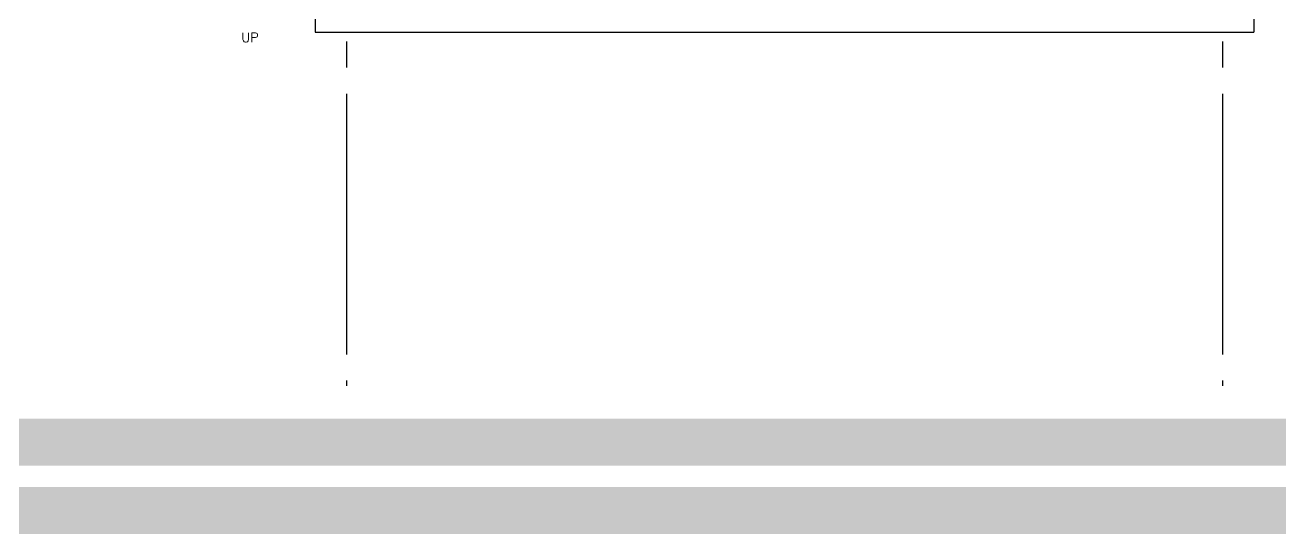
# Model space of a CAD drawing. Extents: x -3080 to 28500, y -1326 to 31609.
# Drawn here: x 6532 to 7735, y -862 to -374 of the extents above; entities that cross this region are included whole.
import ezdxf
from ezdxf.enums import TextEntityAlignment as Align

# ---------------------------------------------------------------- set-up
doc = ezdxf.new("R2010")
doc.units = 0
doc.header["$LTSCALE"] = 100
doc.linetypes.add('X-S-FAB-L05$0$COL-CEN-LIN', pattern=[3.25, 2.5, -0.25, 0.25, -0.25])
for name, color, linetype in [('0-xref', 8, 'Continuous'), ('188K-SM-07-F10-MECH-CR PIPE-Y2257103$0$00_AC_CHS_12℃', 4, 'Continuous'), ('188K-SM-07-F10-MECH-CR PIPE-Y2257103$0$00_AC_CHS_20℃', 3, 'Continuous'), ('X-S-FAB-L05$0$BLOCK', 8, 'Continuous'), ('X-S-FAB-L05$0$CCL', 8, 'X-S-FAB-L05$0$COL-CEN-LIN'), ('X-S-FAB-L05$0$TXT', 8, 'Continuous'), ('X-S-FAB-L05$0$WALL-RC', 8, 'Continuous')]:
    doc.layers.add(name, color=color, linetype=linetype)
doc.styles.add('X-S-FAB-L05$0$CHINA', font='simplex.shx', dxfattribs={"width": 0.75, "bigfont": 'chineset.shx'})

# ---------------------------------------------------------------- blocks, each defined once
blk = doc.blocks.new('X-S-FAB-L05$0$FAB2-L05')
at = {"layer": 'X-S-FAB-L05$0$CCL'}
for p, q in [((-19320, 11005), (-19320, 0)), ((-18480, 11005), (-18480, 0))]:
    blk.add_line(p, q, dxfattribs=at)
blk = doc.blocks.new('X-S-FAB-L05')
at = {"layer": 'X-S-FAB-L05$0$WALL-RC'}
for p, q in [((7710, -55), (7710, -381)), ((6810, -250), (6810, -381)), ((6810, -381), (7710, -381))]:
    blk.add_line(p, q, dxfattribs=at)
at = {"layer": 'X-S-FAB-L05$0$BLOCK'}
blk.add_blockref('X-S-FAB-L05$0$FAB2-L05', (26160, -720), dxfattribs=at)
at = {"layer": 'X-S-FAB-L05$0$TXT', "style": 'X-S-FAB-L05$0$CHINA'}
blk.add_text('UP', height=9, dxfattribs=at).set_placement((6747.5, -386, 0), align=Align.MIDDLE_CENTER)
blk = doc.blocks.new('188K-SM-07-F10-MECH-CR PIPE-Y2257103')
at = {"layer": '188K-SM-07-F10-MECH-CR PIPE-Y2257103$0$00_AC_CHS_12℃', "ltscale": 1000, "const_width": 45}
blk.add_lwpolyline([(2250.041, -268.966), (2358.989, -268.966), (2363.989, -273.966), (2363.989, -774.103), (12268.686, -774.103)], dxfattribs=at)
at = {"layer": '188K-SM-07-F10-MECH-CR PIPE-Y2257103$0$00_AC_CHS_20℃', "ltscale": 1000, "const_width": 45}
blk.add_lwpolyline([(2250.041, -358.966), (2312.061, -358.966), (2312.061, -839.555), (12268.686, -839.555)], dxfattribs=at)

msp = doc.modelspace()

# ---------------------------------------------------------------- block references
at = {"layer": '0-xref'}
msp.add_blockref('X-S-FAB-L05', (0, 0), dxfattribs=at)

# ---------------------------------------------------------------- next in the draw order: block references
msp.add_blockref('188K-SM-07-F10-MECH-CR PIPE-Y2257103', (0, 0), dxfattribs=at)

doc.saveas('drawing.dxf')
